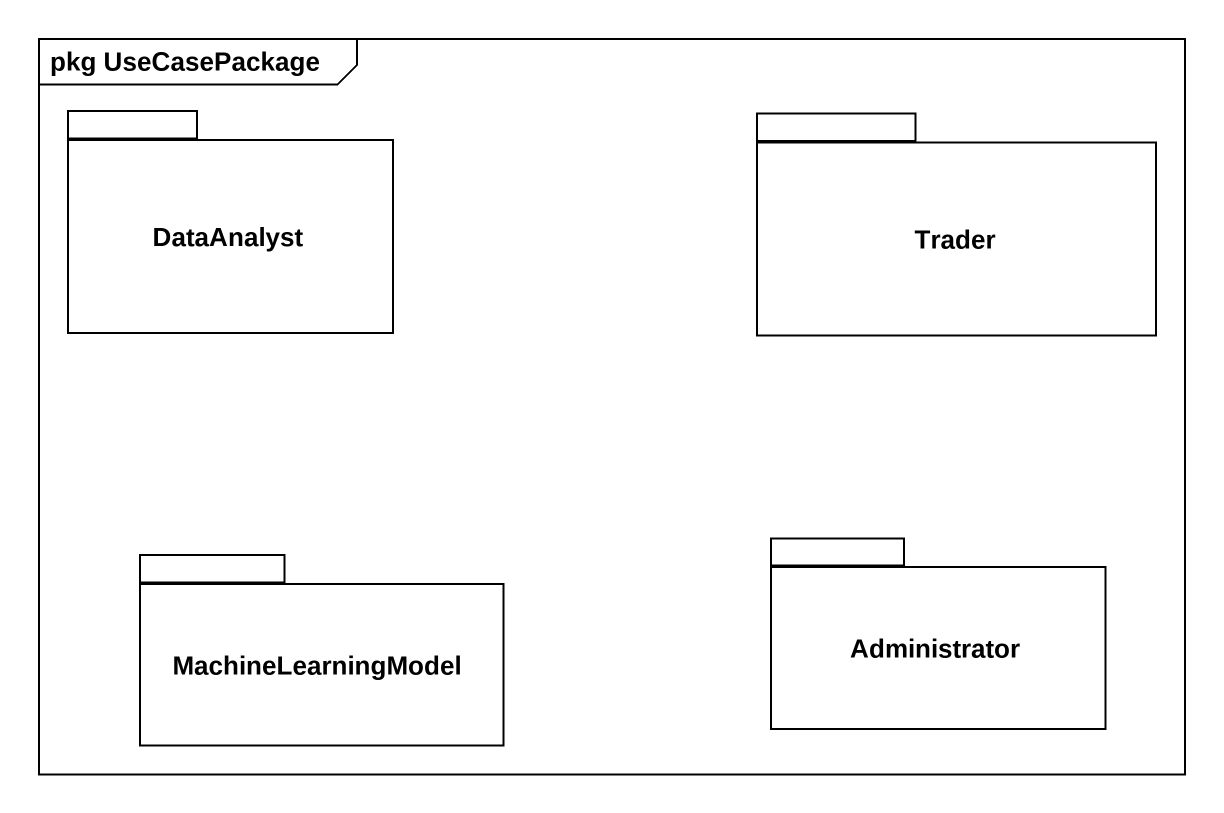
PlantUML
@startuml
mainframe pkg UseCasePackage
package DataAnalyst {
}
package Trader {
}
package MachineLearningModel {
}
package Administrator {
}
@enduml
